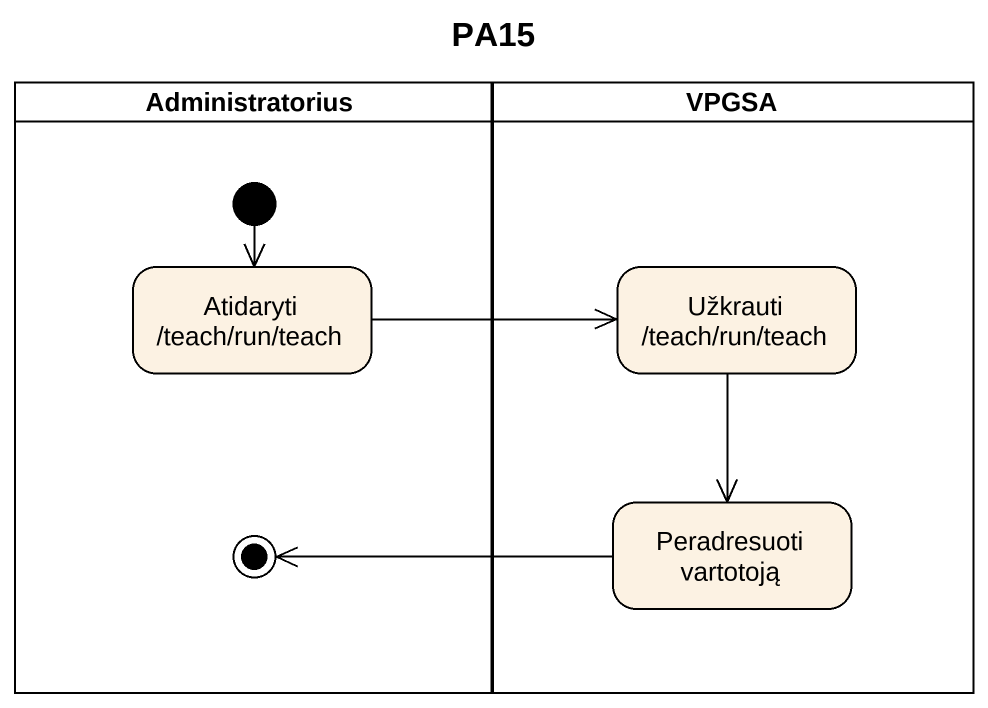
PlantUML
@startuml
title PA15
hide empty description
state Administratorius <<partition>> {
  state "Atidaryti /teach/run/teach" as Atidaryti_teach_run_teach
  state final1 <<end>>
  [*] --> Atidaryti_teach_run_teach
}
state VPGSA <<partition>> {
  state "Užkrauti /teach/run/teach" as Užkrauti_teach_run_teach
  state "Peradresuoti vartotoją" as Peradresuoti_vartotoją
}
Atidaryti_teach_run_teach -right-> Užkrauti_teach_run_teach
Užkrauti_teach_run_teach --> Peradresuoti_vartotoją
Peradresuoti_vartotoją -left-> final1
@enduml
